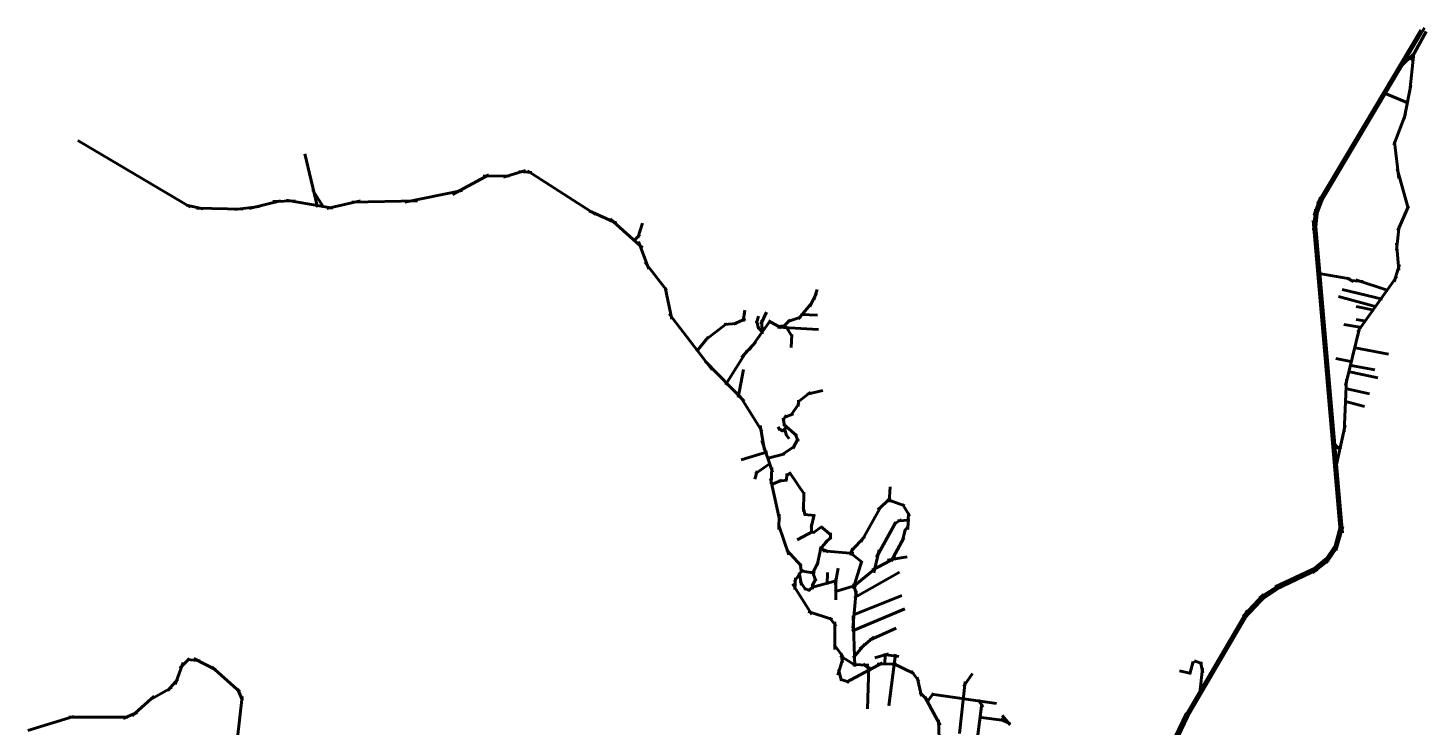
# Model space of a CAD drawing. Header units: inches. Extents: x 723419 to 759401, y 6910722 to 6968430.
# Drawn here: x 727704 to 733475, y 6957785 to 6960670 of the extents above; entities that cross this region are included whole.
import ezdxf

# ---------------------------------------------------------------- set-up
doc = ezdxf.new("R2010")
doc.units = ezdxf.units.IN
doc.header["$MEASUREMENT"] = 0
doc.layers.add('Linhas Axiais - Biguacu', color=4, linetype='Continuous', lineweight=60)

msp = doc.modelspace()

# ---------------------------------------------------------------- linework, layer by layer
at = {"layer": 'Linhas Axiais - Biguacu'}
for p, q in [((733025.8, 6959944.2), (733453.8, 6960662.9)), ((733033.8, 6959938.9), (733469.1, 6960670.4)), ((733419, 6960553.2), (733475.2, 6960655.4)), ((733371.1, 6960511.1), (733426.6, 6960564.8)), ((733404.7, 6960547.5), (733424.1, 6960539)), ((733424.2, 6960566.5), (733408.6, 6960411.2)), ((733385.1, 6960295.1), (733412.1, 6960434.8)), ((733303.9, 6960401.4), (733402.5, 6960360.1)), ((733342.2, 6960187.4), (733389.8, 6960314.4)), ((727909.4, 6960205.6), (728375, 6959931)), ((733344.9, 6960200.4), (733362.3, 6960049.3)), ((728898.4, 6959930), (728846.2, 6960150.6)), ((729667, 6960055), (729757.3, 6960082.1)), ((729729.9, 6960077.8), (729783.5, 6960073.5)), ((729765.5, 6960080), (730047.1, 6959900.1)), ((733401.7, 6959926), (733355.4, 6960089)), ((729606.5, 6960064.3), (729455.7, 6959983.2)), ((729691.5, 6960059.3), (729583.4, 6960058.6)), ((728769.4, 6959959.4), (728962.6, 6959926.4)), ((728923.2, 6959930.3), (728878.9, 6960001.8)), ((729496.1, 6959999.1), (729260.2, 6959951.2)), ((733013.9, 6959898.1), (733039.3, 6959971.7)), ((733023.5, 6959898.9), (733048.7, 6959967.8)), ((728358.1, 6959938.4), (728426.5, 6959923.2)), ((728590.5, 6959923), (728399, 6959926.1)), ((728558.1, 6959920.7), (728659.3, 6959933.6)), ((728746.3, 6959957.4), (728617.6, 6959925)), ((728806.8, 6959956.4), (728714.5, 6959953.5)), ((729076, 6959956.1), (728937.8, 6959925.7)), ((729312.2, 6959956.8), (729041, 6959951.8)), ((730021.1, 6959914.9), (730133.7, 6959864.5)), ((733018.9, 6959922.7), (733010.2, 6959835.9)), ((733019.7, 6959848.6), (733027.4, 6959917.2)), ((733359.1, 6959834.2), (733402.8, 6959935)), ((730106.9, 6959882.4), (730240.9, 6959762.3)), ((730241.1, 6959864.9), (730221.7, 6959803.8)), ((733121.2, 6958592.9), (733009.4, 6959875.6)), ((733018.1, 6959882.2), (733130.3, 6958585.6)), ((733353.3, 6959753.5), (733364.7, 6959853.2)), ((730203, 6959789.1), (730229.6, 6959817.3)), ((730224.3, 6959789), (730266.7, 6959674.7)), ((733363.1, 6959670.7), (733353.1, 6959781.8)), ((730250.8, 6959703.8), (730341.3, 6959586.3)), ((733343, 6959622), (733365.2, 6959693.9)), ((733034.4, 6959657), (733160.1, 6959634.5)), ((733149.5, 6959638.1), (733175.3, 6959623.6)), ((733163, 6959627.2), (733216, 6959623.2)), ((733318.5, 6959587.2), (733184.9, 6959630.2)), ((733191.9, 6959415.9), (733354.9, 6959644.2)), ((730361.4, 6959468.8), (730334.4, 6959599.5)), ((730930.8, 6959521.1), (730958.7, 6959575)), ((730961.7, 6959590.5), (730948.6, 6959548.5)), ((733114.1, 6959562), (733271.2, 6959519)), ((733129.3, 6959590.8), (733295.7, 6959551.5)), ((730663, 6959505.1), (730656, 6959459.2)), ((730752.6, 6959496.5), (730729.5, 6959448.3)), ((730885.1, 6959469.1), (730939.5, 6959535.4)), ((733187.2, 6959520.7), (733260.9, 6959505.2)), ((730351.3, 6959490), (730528.9, 6959259.5)), ((730498.9, 6959381.8), (730588.6, 6959450.6)), ((730578.3, 6959446.9), (730629.2, 6959450.6)), ((730616.3, 6959447.3), (730665.6, 6959469.1)), ((730767.3, 6959462), (730682.7, 6959341.7)), ((730719.5, 6959480.7), (730710.6, 6959451.6)), ((730710.6, 6959461.2), (730721.5, 6959427.4)), ((730734.1, 6959407.2), (730733.1, 6959464.5)), ((730760.9, 6959462), (730813.3, 6959431.8)), ((730798.6, 6959438.1), (730835.5, 6959442.5)), ((730822.4, 6959438.1), (730850.6, 6959465.5)), ((730840.7, 6959458.8), (730893.9, 6959476.2)), ((730962.5, 6959485.4), (730894.7, 6959487)), ((733135.3, 6959446.3), (733210, 6959433.4)), ((733186.5, 6959467.1), (733227.9, 6959459.5)), ((730463.5, 6959335.2), (730511.2, 6959394.4)), ((730737.7, 6959411.5), (730715.2, 6959438)), ((730967.3, 6959426.2), (730798.6, 6959435.8)), ((730833.9, 6959437), (730857.7, 6959398.5)), ((730854.6, 6959351.6), (730856.6, 6959405.2)), ((733143, 6959194.4), (733200.9, 6959431.2)), ((730583.5, 6959197.2), (730671.2, 6959337.7)), ((730649.8, 6959310.7), (730708.1, 6959374.2)), ((733175.3, 6959350.7), (733319.8, 6959323.3)), ((730659.8, 6959129.4), (730498.7, 6959294.5)), ((733102.5, 6959306.4), (733172, 6959292.2)), ((733158.4, 6959278.6), (733264.2, 6959258.8)), ((730657.7, 6959261.1), (730635.1, 6959144.5)), ((733137.4, 6959003.6), (733147, 6959220.6)), ((733153.1, 6959251.8), (733276.8, 6959226.7)), ((730734.7, 6959004.7), (730642.7, 6959151.2)), ((730881.3, 6959125.8), (730934.3, 6959167.5)), ((730920.1, 6959159.2), (730985.1, 6959173.4)), ((733142.2, 6959181.7), (733242.4, 6959159.5)), ((730853.6, 6959070.1), (730887.9, 6959121.3)), ((730884.9, 6959134), (730883.5, 6959107.6)), ((733138.9, 6959129.1), (733221.6, 6959108.3)), ((730820.6, 6959048.7), (730834.1, 6959071.5)), ((730827.5, 6959026.9), (730821.2, 6959061.3)), ((730823.2, 6959034.8), (730878.1, 6958986.9)), ((730825.3, 6959062.7), (730864.2, 6959077.1)), ((730726.7, 6959028.9), (730744.6, 6958927.7)), ((730801.1, 6959024.2), (730808, 6959010.5)), ((730802.8, 6959015.1), (730821.7, 6959006.6)), ((730816.6, 6959006.2), (730839.3, 6959024.5)), ((730826.3, 6959017), (730834.7, 6958988)), ((730846.6, 6958974.5), (730831.1, 6958995.5)), ((730871.2, 6958995.8), (730883.1, 6958963.7)), ((733103.1, 6958855.6), (733140.9, 6959030.1)), ((730648.6, 6958887.3), (730757.1, 6958920.7)), ((730776.7, 6958836.4), (730733.7, 6958968)), ((730813, 6958906.5), (730869.5, 6958943.9)), ((730861.6, 6958934.9), (730883.4, 6958976.3)), ((733094.6, 6958956.5), (733113.9, 6958934.8)), ((733109.4, 6958937.2), (733126.3, 6958940.7)), ((730769, 6958874.1), (730705.8, 6958829.8)), ((730754.1, 6958893.6), (730828.8, 6958912.8)), ((730704.1, 6958807.6), (730713.4, 6958841.7)), ((730769.4, 6958810.2), (730806.8, 6958640.9)), ((730771.9, 6958789), (730774.4, 6958855.6)), ((730834, 6958822.5), (730854.5, 6958834.1)), ((730834, 6958801.1), (730837.3, 6958830.5)), ((730849, 6958833.9), (730909.9, 6958744.6)), ((730771.1, 6958785), (730815.8, 6958803.2)), ((730800.7, 6958799.8), (730838.4, 6958803.2)), ((730906.8, 6958754.5), (730905.7, 6958673.9)), ((731258.6, 6958712.6), (731263.4, 6958776.1)), ((730903.8, 6958691.9), (730912.3, 6958657.2)), ((731225.3, 6958696.7), (731143.5, 6958548.7)), ((731211.8, 6958681.2), (731263.8, 6958728.8)), ((731250.7, 6958724.1), (731323.7, 6958697.1)), ((731313.8, 6958704.6), (731344, 6958655)), ((730804.1, 6958599.9), (730805.4, 6958663.4)), ((730908, 6958661.6), (730953.1, 6958658)), ((730936.6, 6958608.5), (730949.9, 6958661)), ((731206.2, 6958485.2), (731286.4, 6958630.8)), ((731278.5, 6958622.1), (731309.8, 6958641.5)), ((731344, 6958639.1), (731293.6, 6958635.2)), ((731338.8, 6958668.5), (731335.6, 6958600.6)), ((730802.8, 6958617.1), (730845.1, 6958495.4)), ((730879.5, 6958557.7), (730943.6, 6958591.8)), ((730932.6, 6958589.4), (730952.5, 6958587.7)), ((730937.9, 6958585.2), (730937.7, 6958621.6)), ((730945.5, 6958586.5), (730980.2, 6958611.2)), ((730976.8, 6958612.1), (731020, 6958576.9)), ((731017, 6958562.1), (731017.3, 6958586)), ((731312.6, 6958549.5), (731326.1, 6958603.4)), ((731320.9, 6958588.3), (731338.8, 6958618.1)), ((733098.4, 6958527.3), (733121.9, 6958615.4)), ((733102.4, 6958513.8), (733132, 6958612.9)), ((730977.7, 6958529.9), (730961.8, 6958452.5)), ((730971.3, 6958523.3), (731008.2, 6958508.2)), ((730972.6, 6958516.8), (731005.4, 6958556.6)), ((730995.9, 6958547.5), (731019.6, 6958566.6)), ((731100.3, 6958492.7), (731108.2, 6958523.3)), ((731159, 6958571.3), (731102.7, 6958511)), ((731217.4, 6958515.7), (731195.1, 6958421.7)), ((731267.4, 6958469.3), (731319, 6958566.1)), ((733060, 6958474.7), (733105, 6958541.1)), ((733064.5, 6958462.8), (733108.2, 6958526.8)), ((730897.4, 6958448.1), (730835.9, 6958514.2)), ((730897.7, 6958420.7), (730892.1, 6958459)), ((730940.8, 6958416), (730966.2, 6958465.6)), ((731113.4, 6958501.4), (730985.2, 6958512.5)), ((731094.7, 6958506.2), (731149.1, 6958463.7)), ((731111.4, 6958359), (731145.9, 6958470.9)), ((731189.2, 6958432), (731288, 6958484.4)), ((731333.6, 6958487.1), (731252.3, 6958474)), ((733003.9, 6958430.8), (733074.3, 6958489)), ((733007.6, 6958421.5), (733074.3, 6958473.3)), ((730866.3, 6958383.3), (730902.3, 6958435.9)), ((730868.9, 6958351.9), (730871.9, 6958400.8)), ((730887.9, 6958422.6), (730896.4, 6958370.2)), ((730891.2, 6958429.4), (730953.1, 6958419.5)), ((730941.2, 6958429.8), (730956.4, 6958388.5)), ((731004, 6958422.9), (731002.7, 6958372.9)), ((731048, 6958440.6), (731036.1, 6958371.9)), ((731104.3, 6958359.7), (731212.6, 6958447.1)), ((731113.8, 6958318.1), (731301.5, 6958424.4)), ((732853.1, 6958363.8), (733020.3, 6958441.3)), ((732856.8, 6958354), (733027.7, 6958434.2)), ((730859.3, 6958376), (730940, 6958249)), ((730890.3, 6958386.9), (730914.3, 6958351.4)), ((730907.7, 6958356.2), (730930.8, 6958347.5)), ((730925.7, 6958346.7), (730945.8, 6958364.4)), ((730938.4, 6958360.2), (731044.5, 6958389)), ((730956.2, 6958396.7), (730941.1, 6958367.3)), ((730942.4, 6958375.8), (730942.9, 6958353)), ((731033.6, 6958343.1), (731124.5, 6958370.1)), ((731039.2, 6958309.1), (731038.4, 6958397.5)), ((731108.6, 6958192.3), (731122.9, 6958347.4)), ((731112.2, 6958376.8), (731123.7, 6958328.8)), ((732786.4, 6958317.5), (732889.4, 6958383.1)), ((732789.1, 6958305.6), (732884.3, 6958369.1)), ((731109, 6958247), (731311.8, 6958327.6)), ((732720.6, 6958242.6), (732804.7, 6958332.3)), ((732726.4, 6958233.6), (732813.4, 6958327.6)), ((730925.2, 6958261.2), (731025, 6958227.8)), ((731012.8, 6958236.4), (731039.6, 6958200.7)), ((731105, 6958180), (731324.1, 6958272)), ((731116.6, 6958033.9), (731109.8, 6958243.5)), ((732469.8, 6957810), (732737, 6958265.9)), ((732479.6, 6957807.9), (732745, 6958261.1)), ((731035, 6958105.1), (731034, 6958218.2)), ((731287.2, 6958192.7), (731177.3, 6958143.8)), ((731031.3, 6958124), (731068.5, 6958074.8)), ((731109.8, 6958069.6), (731158.2, 6958126)), ((731197.5, 6958156.5), (731138, 6958107.3)), ((728330.9, 6958028.1), (728370.6, 6958067)), ((728415.3, 6958058.5), (728360.5, 6958063)), ((728388.3, 6958068.1), (728479.3, 6958020.7)), ((731067.7, 6958067.8), (731047.5, 6957998.3)), ((731056.6, 6958078.8), (731122.5, 6958037.5)), ((731065.7, 6958049.2), (731060.4, 6958089.6)), ((731199.7, 6958070.5), (731255.6, 6958086.1)), ((731237.3, 6958083.8), (731298.7, 6958075.8)), ((731243.1, 6958088.5), (731241.5, 6958039.6)), ((731257.5, 6957872), (731284.6, 6958085)), ((732500.7, 6958003.6), (732514.2, 6958055.6)), ((732508.6, 6958046.5), (732526.5, 6958058.4)), ((732519.7, 6958058.4), (732551.9, 6958045.3)), ((732543.6, 6958053.6), (732554.3, 6958008.8)), ((728311.6, 6957959.6), (728344.1, 6958050.3)), ((728578.5, 6957929.7), (728462.4, 6958033.7)), ((731050.2, 6958022.5), (731062.4, 6957974.8)), ((731082.6, 6957969.2), (731231.1, 6958048.9)), ((731109.4, 6958042.2), (731174.5, 6958039.9)), ((731151.9, 6958045.4), (731184.4, 6958018)), ((731170.1, 6957859.3), (731174.9, 6958034.3)), ((731208.9, 6958043.9), (731288.6, 6958044.9)), ((731360.7, 6958006.2), (731272.8, 6958047.6)), ((731349.2, 6958016.8), (731382.6, 6957972.2)), ((731565.6, 6957952.4), (731602.7, 6958005.9)), ((732457, 6958015.9), (732505.9, 6958005.2)), ((732540.8, 6957924.6), (732552.7, 6958027.4)), ((728297, 6957947.2), (728199.4, 6957893.4)), ((728281.7, 6957935.8), (728322.7, 6957982.1)), ((728568.8, 6957942.1), (728589.7, 6957895.3)), ((731093.8, 6957969.5), (731057.1, 6957982.8)), ((731375, 6957991), (731392.5, 6957912)), ((731549.2, 6957758.2), (731572.5, 6957972)), ((728225.3, 6957912.2), (728134.3, 6957830.2)), ((728567.4, 6957727.6), (728587.5, 6957910.6)), ((731385.2, 6957927.2), (731416.6, 6957895.8)), ((731468.9, 6957791.9), (731406.7, 6957909)), ((731414.6, 6957886.2), (731442.1, 6957923.9)), ((731434.4, 6957920.7), (731702.7, 6957882.1)), ((731605.8, 6957603.7), (731641.3, 6957882.1)), ((731626.5, 6957896.9), (731646.6, 6957867.2)), ((727891.3, 6957828.1), (727703.8, 6957769.6)), ((728116.5, 6957825.4), (727871.8, 6957824.8)), ((728097, 6957820.2), (728154.2, 6957844)), ((731628.6, 6957825.4), (731734.4, 6957811.1)), ((731725.2, 6957831.9), (731758.3, 6957794.1)), ((732486.7, 6957841.7), (732328.5, 6957513.2)), ((732503.1, 6957852.9), (732344.8, 6957522.3)), ((731462.6, 6957814.4), (731466.9, 6957697.7)), ((731718.6, 6957816.6), (731758, 6957797.5))]:
    msp.add_line(p, q, dxfattribs=at)

doc.saveas('drawing.dxf')
